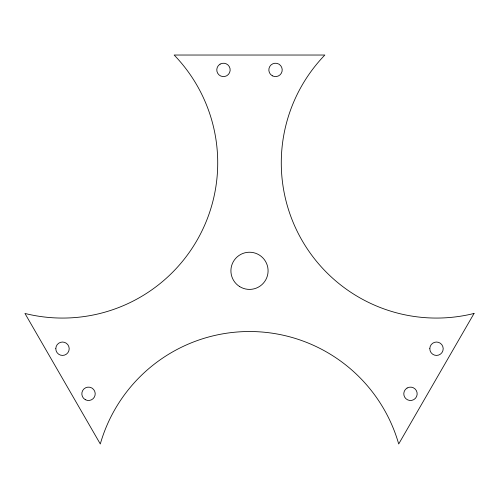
<?xml version="1.0" encoding="UTF-8"?>
<svg xmlns="http://www.w3.org/2000/svg" width="499" height="499" viewBox="0 0 499 499"><rect width="100%" height="100%" fill="white"/><g stroke="black" fill="none" stroke-linecap="round" stroke-linejoin="round"><path stroke-width="0.75" d="M55.813 348.502L55.807 348.732A6.693 6.693 0 0 0 62.5 355.425A6.693 6.693 0 0 0 69.193 348.732L69.186 348.502A6.693 6.693 0 0 0 62.5 342.04A6.693 6.693 0 0 0 55.813 348.502M429.814 348.502L429.807 348.732A6.693 6.693 0 0 0 436.5 355.425A6.693 6.693 0 0 0 443.193 348.732L443.187 348.502A6.693 6.693 0 0 0 436.5 342.04A6.693 6.693 0 0 0 429.814 348.502M474.05 313.453L398.701 443.967A155.208 155.208 0 0 0 100.299 443.967L24.95 313.453A155.208 155.208 0 0 0 174.151 55.033L324.849 55.033A155.208 155.208 0 0 0 474.05 313.453M220.134 64.115L219.928 64.24A6.693 6.693 0 0 0 217.683 73.259A6.693 6.693 0 0 0 226.621 75.823L226.82 75.705A6.693 6.693 0 0 0 229.272 66.567A6.693 6.693 0 0 0 220.134 64.115M407.134 388.01L406.935 388.135A6.693 6.693 0 0 0 404.683 397.154A6.693 6.693 0 0 0 413.621 399.718L413.821 399.605A6.693 6.693 0 0 0 416.272 390.461A6.693 6.693 0 0 0 407.134 388.01M272.379 75.823L272.18 75.705A6.693 6.693 0 0 1 269.728 66.567A6.693 6.693 0 0 1 278.866 64.115L279.072 64.24A6.693 6.693 0 0 1 281.317 73.259A6.693 6.693 0 0 1 272.379 75.823M85.379 399.718L85.179 399.605A6.693 6.693 0 0 1 82.728 390.461A6.693 6.693 0 0 1 91.866 388.01L92.066 388.135A6.693 6.693 0 0 1 94.317 397.154A6.693 6.693 0 0 1 85.379 399.718M239.651 286.582A18.588 18.588 0 0 0 268.075 271.468A18.588 18.588 0 0 0 240.774 254.403A18.588 18.588 0 0 0 239.651 286.582"/></g></svg>
